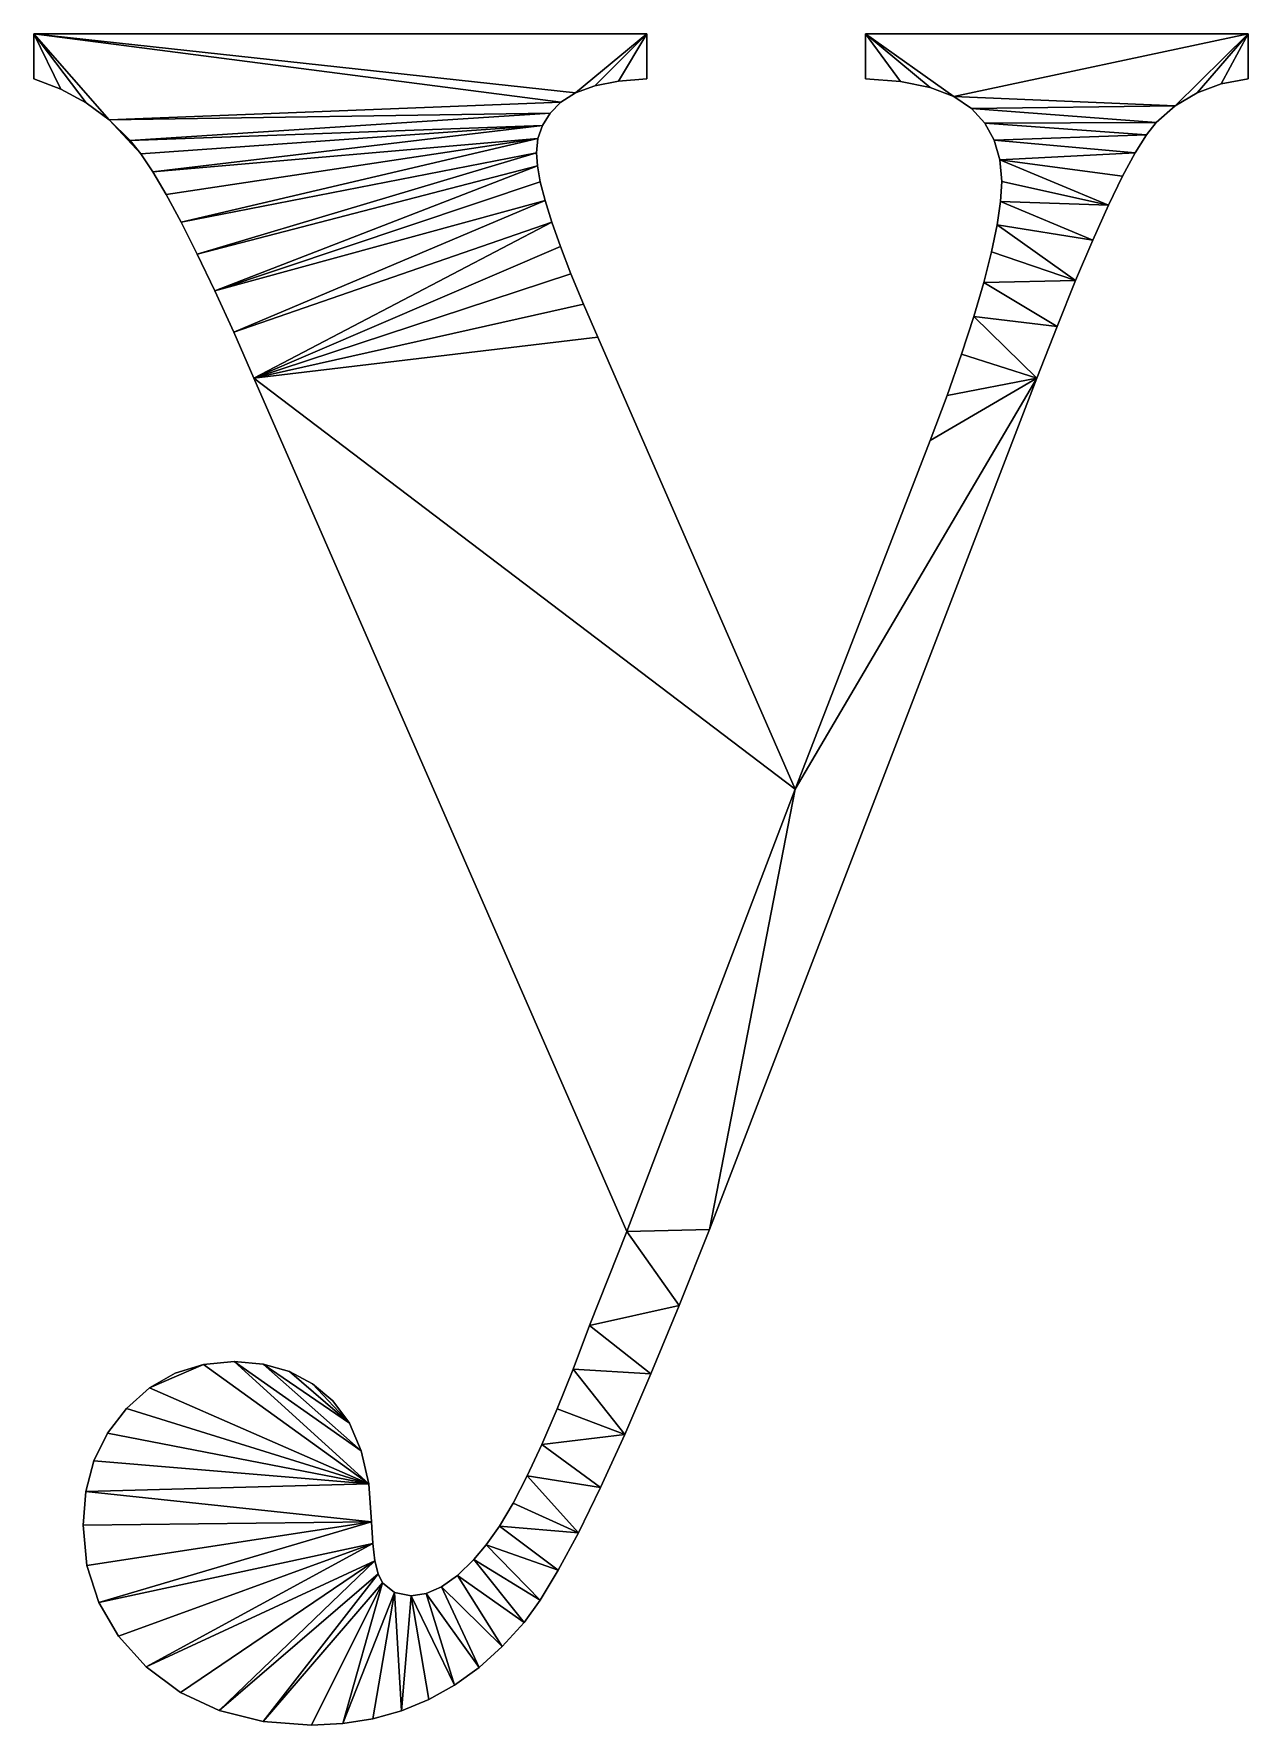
# Model space of a CAD drawing. Header units: metres. Extents: x 0.012 to 0.692, y -0.303 to 0.643.
import ezdxf

# ---------------------------------------------------------------- set-up
doc = ezdxf.new("R2010")
doc.units = ezdxf.units.M

msp = doc.modelspace()

# ---------------------------------------------------------------- meshes
at = {"layer": 'Armanisoft_0', "linetype": 'CONTINUOUS'}
mesh = msp.add_polyface(dxfattribs=at)
corners = [(0.053777, 0.595067), (0.06555, 0.583613), (0.071535, 0.576112), (0.011628, 0.643293), (0.040866, 0.60464), (0.026816, 0.612331), (0.011628, 0.61814), (0.306797, 0.604981), (0.314953, 0.610205), (0.300782, 0.59881), (0.296486, 0.59203), (0.078288, 0.566005), (0.293909, 0.584643), (0.094093, 0.537971), (0.085807, 0.553291), (0.29305, 0.576649), (0.103146, 0.520045), (0.293587, 0.569339), (0.112967, 0.499513), (0.297883, 0.549943), (0.123554, 0.476374), (0.301642, 0.537856), (0.134909, 0.450629), (0.053777, 0.595067, 0.229421), (0.071535, 0.576112, 0.229421), (0.06555, 0.583613, 0.229421), (0.011628, 0.643293, 0.229421), (0.040866, 0.60464, 0.229421), (0.026816, 0.612331, 0.229421), (0.011628, 0.61814, 0.229421), (0.306797, 0.604981, 0.229421), (0.314953, 0.610205, 0.229421), (0.300782, 0.59881, 0.229421), (0.296486, 0.59203, 0.229421), (0.078288, 0.566005, 0.229421), (0.293909, 0.584643, 0.229421), (0.085807, 0.553291, 0.229421), (0.094093, 0.537971, 0.229421), (0.29305, 0.576649, 0.229421), (0.103146, 0.520045, 0.229421), (0.293587, 0.569339, 0.229421), (0.112967, 0.499513, 0.229421), (0.297883, 0.549943, 0.229421), (0.123554, 0.476374, 0.229421), (0.301642, 0.537856, 0.229421), (0.134909, 0.450629, 0.229421), (0.123554, 0.476374), (0.134909, 0.450629), (0.134909, 0.450629, 0.229421), (0.123554, 0.476374, 0.229421), (0.112967, 0.499513), (0.112967, 0.499513, 0.229421), (0.103146, 0.520045), (0.103146, 0.520045, 0.229421), (0.094093, 0.537971), (0.094093, 0.537971, 0.229421), (0.085807, 0.553291), (0.085807, 0.553291, 0.229421), (0.078288, 0.566005), (0.078288, 0.566005, 0.229421), (0.071535, 0.576112), (0.071535, 0.576112, 0.229421), (0.06555, 0.583613), (0.06555, 0.583613, 0.229421), (0.053777, 0.595067), (0.053777, 0.595067, 0.229421), (0.040866, 0.60464), (0.040866, 0.60464, 0.229421), (0.026816, 0.612331), (0.026816, 0.612331, 0.229421), (0.011628, 0.61814), (0.011628, 0.61814, 0.229421), (0.011628, 0.643293), (0.011628, 0.643293, 0.229421), (0.354811, 0.643293), (0.354811, 0.643293, 0.229421)]
mesh.append_faces([[corners[k] for k in face] for face in [(0, 1, 2), (3, 0, 4), (3, 4, 5), (3, 5, 6), (7, 0, 3), (7, 3, 8), (9, 1, 0), (9, 0, 7), (10, 11, 2), (10, 2, 1), (12, 13, 14), (12, 14, 11), (15, 16, 13), (17, 18, 16), (19, 20, 18), (21, 22, 20), (23, 24, 25), (26, 27, 23), (26, 28, 27), (26, 29, 28), (30, 26, 23), (30, 31, 26), (32, 23, 25), (32, 30, 23), (33, 24, 34), (33, 25, 24), (35, 36, 37), (35, 34, 36), (38, 37, 39), (40, 39, 41), (42, 41, 43), (44, 43, 45), (46, 47, 48, 49), (50, 46, 49, 51), (52, 50, 51, 53), (54, 52, 53, 55), (56, 54, 55, 57), (58, 56, 57, 59), (60, 58, 59, 61), (62, 60, 61, 63), (64, 62, 63, 65), (66, 64, 65, 67), (68, 66, 67, 69), (70, 68, 69, 71), (72, 70, 71, 73), (74, 72, 73, 75)]])
mesh = msp.add_polyface(dxfattribs=at)
corners = [(0.33896, 0.616784), (0.354811, 0.643293), (0.354811, 0.61814), (0.325674, 0.614139), (0.314953, 0.610205), (0.011628, 0.643293), (0.296486, 0.59203), (0.06555, 0.583613), (0.300782, 0.59881), (0.293909, 0.584643), (0.078288, 0.566005), (0.29305, 0.576649), (0.094093, 0.537971), (0.293587, 0.569339), (0.103146, 0.520045), (0.295198, 0.560437), (0.112967, 0.499513), (0.297883, 0.549943), (0.301642, 0.537856), (0.123554, 0.476374), (0.306475, 0.524178), (0.134909, 0.450629), (0.312382, 0.508907), (0.319364, 0.492044), (0.327419, 0.473589), (0.437859, 0.220477), (0.325674, 0.614139, 0.229421), (0.33896, 0.616784, 0.229421), (0.354811, 0.643293, 0.229421), (0.314953, 0.610205, 0.229421), (0.011628, 0.643293, 0.229421), (0.296486, 0.59203, 0.229421), (0.300782, 0.59881, 0.229421), (0.06555, 0.583613, 0.229421), (0.293909, 0.584643, 0.229421), (0.078288, 0.566005, 0.229421), (0.29305, 0.576649, 0.229421), (0.094093, 0.537971, 0.229421), (0.293587, 0.569339, 0.229421), (0.103146, 0.520045, 0.229421), (0.295198, 0.560437, 0.229421), (0.112967, 0.499513, 0.229421), (0.297883, 0.549943, 0.229421), (0.301642, 0.537856, 0.229421), (0.123554, 0.476374, 0.229421), (0.306475, 0.524178, 0.229421), (0.134909, 0.450629, 0.229421), (0.312382, 0.508907, 0.229421), (0.319364, 0.492044, 0.229421), (0.327419, 0.473589, 0.229421), (0.437859, 0.220477, 0.229421), (0.33896, 0.616784), (0.354811, 0.61814), (0.354811, 0.61814, 0.229421), (0.33896, 0.616784, 0.229421), (0.325674, 0.614139), (0.325674, 0.614139, 0.229421), (0.314953, 0.610205), (0.314953, 0.610205, 0.229421), (0.306797, 0.604981), (0.306797, 0.604981, 0.229421), (0.300782, 0.59881), (0.300782, 0.59881, 0.229421), (0.296486, 0.59203), (0.296486, 0.59203, 0.229421), (0.293909, 0.584643), (0.293909, 0.584643, 0.229421), (0.29305, 0.576649), (0.29305, 0.576649, 0.229421), (0.293587, 0.569339), (0.293587, 0.569339, 0.229421), (0.295198, 0.560437), (0.295198, 0.560437, 0.229421), (0.297883, 0.549943), (0.297883, 0.549943, 0.229421), (0.301642, 0.537856), (0.301642, 0.537856, 0.229421), (0.306475, 0.524178), (0.306475, 0.524178, 0.229421), (0.312382, 0.508907), (0.312382, 0.508907, 0.229421), (0.319364, 0.492044), (0.319364, 0.492044, 0.229421), (0.327419, 0.473589), (0.327419, 0.473589, 0.229421)]
mesh.append_faces([[corners[k] for k in face] for face in [(0, 1, 2), (3, 1, 0), (4, 5, 1), (4, 1, 3), (6, 7, 8), (9, 10, 6), (11, 12, 9), (13, 14, 11), (15, 16, 13), (17, 16, 15), (18, 19, 17), (20, 21, 18), (22, 21, 20), (23, 21, 22), (24, 21, 23), (25, 21, 24), (26, 27, 28), (29, 28, 30), (29, 26, 28), (31, 32, 33), (34, 31, 35), (36, 34, 37), (38, 36, 39), (40, 38, 41), (42, 40, 41), (43, 42, 44), (45, 43, 46), (47, 45, 46), (48, 47, 46), (49, 48, 46), (50, 49, 46), (51, 52, 53, 54), (55, 51, 54, 56), (57, 55, 56, 58), (59, 57, 58, 60), (61, 59, 60, 62), (63, 61, 62, 64), (65, 63, 64, 66), (67, 65, 66, 68), (69, 67, 68, 70), (71, 69, 70, 72), (73, 71, 72, 74), (75, 73, 74, 76), (77, 75, 76, 78), (79, 77, 78, 80), (81, 79, 80, 82), (83, 81, 82, 84)]])
mesh = msp.add_polyface(dxfattribs=at)
corners = [(0.47722, 0.643293), (0.526693, 0.608248), (0.513433, 0.613267), (0.496942, 0.616564), (0.47722, 0.61814), (0.691576, 0.643293), (0.650759, 0.602984), (0.536722, 0.601509), (0.604565, 0.527896), (0.551051, 0.53636), (0.552924, 0.549496), (0.594974, 0.505295), (0.543557, 0.504119), (0.547928, 0.521234), (0.584551, 0.479539), (0.537937, 0.485015), (0.573296, 0.450629), (0.513582, 0.415763), (0.522949, 0.440837), (0.531067, 0.46392), (0.33896, 0.616784, 0.229421), (0.354811, 0.61814, 0.229421), (0.354811, 0.643293, 0.229421), (0.47722, 0.643293, 0.229421), (0.513433, 0.613267, 0.229421), (0.526693, 0.608248, 0.229421), (0.496942, 0.616564, 0.229421), (0.47722, 0.61814, 0.229421), (0.691576, 0.643293, 0.229421), (0.650759, 0.602984, 0.229421), (0.536722, 0.601509, 0.229421), (0.613322, 0.547341, 0.229421), (0.552497, 0.572821, 0.229421), (0.553549, 0.560643, 0.229421), (0.604565, 0.527896, 0.229421), (0.552924, 0.549496, 0.229421), (0.551051, 0.53636, 0.229421), (0.594974, 0.505295, 0.229421), (0.547928, 0.521234, 0.229421), (0.543557, 0.504119, 0.229421), (0.584551, 0.479539, 0.229421), (0.537937, 0.485015, 0.229421), (0.573296, 0.450629, 0.229421), (0.513582, 0.415763, 0.229421), (0.437859, 0.220477, 0.229421), (0.522949, 0.440837, 0.229421), (0.531067, 0.46392, 0.229421), (0.354811, 0.61814), (0.354811, 0.643293), (0.354811, 0.643293, 0.229421), (0.354811, 0.61814, 0.229421), (0.522949, 0.440837), (0.513582, 0.415763), (0.513582, 0.415763, 0.229421), (0.522949, 0.440837, 0.229421), (0.531067, 0.46392), (0.531067, 0.46392, 0.229421), (0.537937, 0.485015), (0.537937, 0.485015, 0.229421), (0.543557, 0.504119), (0.543557, 0.504119, 0.229421), (0.547928, 0.521234), (0.547928, 0.521234, 0.229421), (0.551051, 0.53636), (0.551051, 0.53636, 0.229421), (0.552924, 0.549496), (0.552924, 0.549496, 0.229421), (0.553549, 0.560643), (0.553549, 0.560643, 0.229421), (0.552497, 0.572821), (0.552497, 0.572821, 0.229421), (0.549342, 0.583692), (0.549342, 0.583692, 0.229421), (0.544084, 0.593254), (0.544084, 0.593254, 0.229421), (0.536722, 0.601509), (0.536722, 0.601509, 0.229421), (0.526693, 0.608248), (0.526693, 0.608248, 0.229421), (0.513433, 0.613267), (0.513433, 0.613267, 0.229421), (0.496942, 0.616564), (0.496942, 0.616564, 0.229421), (0.47722, 0.61814), (0.47722, 0.61814, 0.229421), (0.47722, 0.643293), (0.47722, 0.643293, 0.229421)]
mesh.append_faces([[corners[k] for k in face] for face in [(0, 1, 2), (0, 2, 3), (0, 3, 4), (5, 1, 0), (6, 7, 1), (8, 9, 10), (11, 12, 13), (11, 13, 9), (14, 15, 12), (16, 17, 18), (16, 18, 19), (16, 19, 15), (16, 15, 14), (20, 21, 22), (23, 24, 25), (23, 26, 24), (23, 27, 26), (28, 23, 25), (29, 25, 30), (31, 32, 33), (34, 35, 36), (37, 38, 39), (37, 36, 38), (40, 39, 41), (42, 43, 44), (42, 45, 43), (42, 46, 45), (42, 41, 46), (42, 40, 41), (47, 48, 49, 50), (51, 52, 53, 54), (55, 51, 54, 56), (57, 55, 56, 58), (59, 57, 58, 60), (61, 59, 60, 62), (63, 61, 62, 64), (65, 63, 64, 66), (67, 65, 66, 68), (69, 67, 68, 70), (71, 69, 70, 72), (73, 71, 72, 74), (75, 73, 74, 76), (77, 75, 76, 78), (79, 77, 78, 80), (81, 79, 80, 82), (83, 81, 82, 84), (85, 83, 84, 86)]])
mesh = msp.add_polyface(dxfattribs=at)
corners = [(0.676536, 0.615267), (0.691576, 0.643293), (0.691576, 0.61814), (0.66293, 0.610215), (0.650759, 0.602984), (0.526693, 0.608248), (0.640023, 0.593576), (0.544084, 0.593254), (0.536722, 0.601509), (0.634597, 0.586749), (0.549342, 0.583692), (0.628338, 0.576768), (0.552497, 0.572821), (0.621246, 0.563632), (0.613322, 0.547341), (0.552924, 0.549496), (0.553549, 0.560643), (0.604565, 0.527896), (0.594974, 0.505295), (0.551051, 0.53636), (0.584551, 0.479539), (0.543557, 0.504119), (0.676536, 0.615267, 0.229421), (0.691576, 0.61814, 0.229421), (0.691576, 0.643293, 0.229421), (0.66293, 0.610215, 0.229421), (0.650759, 0.602984, 0.229421), (0.526693, 0.608248, 0.229421), (0.640023, 0.593576, 0.229421), (0.536722, 0.601509, 0.229421), (0.544084, 0.593254, 0.229421), (0.634597, 0.586749, 0.229421), (0.549342, 0.583692, 0.229421), (0.628338, 0.576768, 0.229421), (0.552497, 0.572821, 0.229421), (0.621246, 0.563632, 0.229421), (0.613322, 0.547341, 0.229421), (0.553549, 0.560643, 0.229421), (0.552924, 0.549496, 0.229421), (0.604565, 0.527896, 0.229421), (0.594974, 0.505295, 0.229421), (0.551051, 0.53636, 0.229421), (0.584551, 0.479539, 0.229421), (0.543557, 0.504119, 0.229421), (0.691576, 0.643293), (0.47722, 0.643293), (0.47722, 0.643293, 0.229421), (0.691576, 0.643293, 0.229421), (0.691576, 0.61814), (0.691576, 0.61814, 0.229421), (0.676536, 0.615267), (0.676536, 0.615267, 0.229421), (0.66293, 0.610215), (0.66293, 0.610215, 0.229421), (0.650759, 0.602984), (0.650759, 0.602984, 0.229421), (0.640023, 0.593576), (0.640023, 0.593576, 0.229421), (0.634597, 0.586749), (0.634597, 0.586749, 0.229421), (0.628338, 0.576768), (0.628338, 0.576768, 0.229421), (0.621246, 0.563632), (0.621246, 0.563632, 0.229421), (0.613322, 0.547341), (0.613322, 0.547341, 0.229421), (0.604565, 0.527896), (0.604565, 0.527896, 0.229421), (0.594974, 0.505295), (0.594974, 0.505295, 0.229421), (0.584551, 0.479539), (0.584551, 0.479539, 0.229421), (0.573296, 0.450629), (0.573296, 0.450629, 0.229421)]
mesh.append_faces([[corners[k] for k in face] for face in [(0, 1, 2), (3, 1, 0), (4, 5, 1), (4, 1, 3), (6, 7, 8), (6, 8, 4), (9, 10, 7), (9, 7, 6), (11, 12, 10), (11, 10, 9), (13, 12, 11), (14, 15, 16), (14, 16, 12), (14, 12, 13), (17, 15, 14), (18, 19, 17), (20, 21, 18), (22, 23, 24), (25, 22, 24), (26, 24, 27), (26, 25, 24), (28, 29, 30), (28, 26, 29), (31, 30, 32), (31, 28, 30), (33, 32, 34), (33, 31, 32), (35, 33, 34), (36, 37, 38), (36, 35, 34), (39, 36, 38), (40, 39, 41), (42, 40, 43), (44, 45, 46, 47), (48, 44, 47, 49), (50, 48, 49, 51), (52, 50, 51, 53), (54, 52, 53, 55), (56, 54, 55, 57), (58, 56, 57, 59), (60, 58, 59, 61), (62, 60, 61, 63), (64, 62, 63, 65), (66, 64, 65, 67), (68, 66, 67, 69), (70, 68, 69, 71), (72, 70, 71, 73)]])
mesh = msp.add_polyface(dxfattribs=at)
corners = [(0.437859, 0.220477), (0.343612, -0.026963), (0.134909, 0.450629), (0.573296, 0.450629), (0.513582, 0.415763), (0.38995, -0.025915), (0.372988, -0.068451), (0.106584, -0.101484), (0.076491, -0.114575), (0.090826, -0.106393), (0.188296, -0.134352), (0.140101, -0.101223), (0.154766, -0.105351), (0.167758, -0.11223), (0.179078, -0.121861), (0.194983, -0.149811), (0.123764, -0.099848), (0.199138, -0.168237), (0.313552, -0.104142), (0.357165, -0.106688), (0.342482, -0.140627), (0.322713, -0.079586), (0.437859, 0.220477, 0.229421), (0.134909, 0.450629, 0.229421), (0.343612, -0.026963, 0.229421), (0.38995, -0.025915, 0.229421), (0.372988, -0.068451, 0.229421), (0.106584, -0.101484, 0.229421), (0.090826, -0.106393, 0.229421), (0.076491, -0.114575, 0.229421), (0.188296, -0.134352, 0.229421), (0.154766, -0.105351, 0.229421), (0.140101, -0.101223, 0.229421), (0.167758, -0.11223, 0.229421), (0.179078, -0.121861, 0.229421), (0.194983, -0.149811, 0.229421), (0.123764, -0.099848, 0.229421), (0.199138, -0.168237, 0.229421), (0.313552, -0.104142, 0.229421), (0.342482, -0.140627, 0.229421), (0.357165, -0.106688, 0.229421), (0.322713, -0.079586, 0.229421), (0.573296, 0.450629, 0.229421), (0.134909, 0.450629), (0.343612, -0.026963), (0.343612, -0.026963, 0.229421), (0.134909, 0.450629, 0.229421), (0.437859, 0.220477), (0.327419, 0.473589), (0.327419, 0.473589, 0.229421), (0.437859, 0.220477, 0.229421), (0.513582, 0.415763), (0.513582, 0.415763, 0.229421), (0.38995, -0.025915), (0.573296, 0.450629), (0.573296, 0.450629, 0.229421), (0.38995, -0.025915, 0.229421), (0.372988, -0.068451), (0.372988, -0.068451, 0.229421), (0.357165, -0.106688), (0.357165, -0.106688, 0.229421), (0.342482, -0.140627), (0.342482, -0.140627, 0.229421), (0.076491, -0.114575), (0.063578, -0.12603), (0.063578, -0.12603, 0.229421), (0.076491, -0.114575, 0.229421), (0.090826, -0.106393), (0.090826, -0.106393, 0.229421), (0.106584, -0.101484), (0.106584, -0.101484, 0.229421), (0.123764, -0.099848), (0.123764, -0.099848, 0.229421), (0.140101, -0.101223), (0.140101, -0.101223, 0.229421), (0.154766, -0.105351), (0.154766, -0.105351, 0.229421), (0.167758, -0.11223), (0.167758, -0.11223, 0.229421), (0.179078, -0.121861), (0.179078, -0.121861, 0.229421), (0.313552, -0.104142), (0.304695, -0.126364), (0.304695, -0.126364, 0.229421), (0.313552, -0.104142, 0.229421), (0.322713, -0.079586), (0.322713, -0.079586, 0.229421)]
mesh.append_faces([[corners[k] for k in face] for face in [(0, 1, 2), (3, 0, 4), (5, 1, 0), (6, 1, 5), (7, 8, 9), (10, 11, 12), (10, 12, 13), (10, 13, 14), (15, 16, 11), (17, 7, 16), (18, 19, 20), (21, 1, 6), (21, 6, 19), (21, 19, 18), (0, 3, 5), (22, 23, 24), (25, 22, 24), (26, 25, 24), (27, 28, 29), (30, 31, 32), (30, 33, 31), (30, 34, 33), (35, 32, 36), (37, 36, 27), (38, 39, 40), (41, 26, 24), (41, 40, 26), (41, 38, 40), (22, 25, 42), (43, 44, 45, 46), (47, 48, 49, 50), (51, 47, 50, 52), (53, 54, 55, 56), (57, 53, 56, 58), (59, 57, 58, 60), (61, 59, 60, 62), (63, 64, 65, 66), (67, 63, 66, 68), (69, 67, 68, 70), (71, 69, 70, 72), (73, 71, 72, 74), (75, 73, 74, 76), (77, 75, 76, 78), (79, 77, 78, 80), (81, 82, 83, 84), (85, 81, 84, 86), (44, 85, 86, 45)]])
mesh = msp.add_polyface(dxfattribs=at)
corners = [(0.194983, -0.149811), (0.140101, -0.101223), (0.188296, -0.134352), (0.199138, -0.168237), (0.040701, -0.172647), (0.045277, -0.155476), (0.052902, -0.139937), (0.063578, -0.12603), (0.076491, -0.114575), (0.106584, -0.101484), (0.123764, -0.099848), (0.200762, -0.18963), (0.039176, -0.191449), (0.279949, -0.179019), (0.316536, -0.19561), (0.272309, -0.191901), (0.287893, -0.163802), (0.328939, -0.170268), (0.296142, -0.146251), (0.342482, -0.140627), (0.304695, -0.126364), (0.313552, -0.104142), (0.194983, -0.149811, 0.229421), (0.188296, -0.134352, 0.229421), (0.140101, -0.101223, 0.229421), (0.199138, -0.168237, 0.229421), (0.045277, -0.155476, 0.229421), (0.040701, -0.172647, 0.229421), (0.052902, -0.139937, 0.229421), (0.063578, -0.12603, 0.229421), (0.076491, -0.114575, 0.229421), (0.106584, -0.101484, 0.229421), (0.123764, -0.099848, 0.229421), (0.200762, -0.18963, 0.229421), (0.039176, -0.191449, 0.229421), (0.279949, -0.179019, 0.229421), (0.272309, -0.191901, 0.229421), (0.316536, -0.19561, 0.229421), (0.287893, -0.163802, 0.229421), (0.328939, -0.170268, 0.229421), (0.296142, -0.146251, 0.229421), (0.342482, -0.140627, 0.229421), (0.304695, -0.126364, 0.229421), (0.313552, -0.104142, 0.229421), (0.328939, -0.170268), (0.342482, -0.140627), (0.342482, -0.140627, 0.229421), (0.328939, -0.170268, 0.229421), (0.316536, -0.19561), (0.316536, -0.19561, 0.229421), (0.040701, -0.172647), (0.039176, -0.191449), (0.039176, -0.191449, 0.229421), (0.040701, -0.172647, 0.229421), (0.045277, -0.155476), (0.045277, -0.155476, 0.229421), (0.052902, -0.139937), (0.052902, -0.139937, 0.229421), (0.063578, -0.12603), (0.063578, -0.12603, 0.229421), (0.188296, -0.134352), (0.179078, -0.121861), (0.179078, -0.121861, 0.229421), (0.188296, -0.134352, 0.229421), (0.194983, -0.149811), (0.194983, -0.149811, 0.229421), (0.199138, -0.168237), (0.199138, -0.168237, 0.229421), (0.200762, -0.18963), (0.200762, -0.18963, 0.229421), (0.279949, -0.179019), (0.272309, -0.191901), (0.272309, -0.191901, 0.229421), (0.279949, -0.179019, 0.229421), (0.287893, -0.163802), (0.287893, -0.163802, 0.229421), (0.296142, -0.146251), (0.296142, -0.146251, 0.229421), (0.304695, -0.126364), (0.304695, -0.126364, 0.229421)]
mesh.append_faces([[corners[k] for k in face] for face in [(0, 1, 2), (3, 4, 5), (3, 5, 6), (3, 6, 7), (3, 7, 8), (3, 8, 9), (3, 10, 0), (11, 12, 4), (11, 4, 3), (13, 14, 15), (16, 17, 14), (16, 14, 13), (18, 19, 17), (18, 17, 16), (20, 19, 18), (21, 19, 20), (22, 23, 24), (25, 26, 27), (25, 28, 26), (25, 29, 28), (25, 30, 29), (25, 31, 30), (25, 22, 32), (33, 27, 34), (33, 25, 27), (35, 36, 37), (38, 37, 39), (38, 35, 37), (40, 39, 41), (40, 38, 39), (42, 40, 41), (43, 42, 41), (44, 45, 46, 47), (48, 44, 47, 49), (50, 51, 52, 53), (54, 50, 53, 55), (56, 54, 55, 57), (58, 56, 57, 59), (60, 61, 62, 63), (64, 60, 63, 65), (66, 64, 65, 67), (68, 66, 67, 69), (70, 71, 72, 73), (74, 70, 73, 75), (76, 74, 75, 77), (78, 76, 77, 79)]])
mesh = msp.add_polyface(dxfattribs=at)
corners = [(0.200762, -0.18963), (0.048036, -0.234671), (0.041391, -0.213948), (0.039176, -0.191449), (0.201408, -0.201666), (0.074615, -0.270789), (0.05911, -0.253618), (0.20264, -0.211345), (0.115475, -0.295212), (0.093689, -0.285036), (0.204457, -0.218667), (0.139971, -0.301318), (0.206859, -0.223633), (0.184696, -0.302455), (0.167178, -0.303354), (0.213608, -0.229117), (0.201459, -0.299759), (0.200762, -0.18963, 0.229421), (0.041391, -0.213948, 0.229421), (0.048036, -0.234671, 0.229421), (0.039176, -0.191449, 0.229421), (0.201408, -0.201666, 0.229421), (0.05911, -0.253618, 0.229421), (0.074615, -0.270789, 0.229421), (0.20264, -0.211345, 0.229421), (0.093689, -0.285036, 0.229421), (0.115475, -0.295212, 0.229421), (0.204457, -0.218667, 0.229421), (0.139971, -0.301318, 0.229421), (0.206859, -0.223633, 0.229421), (0.167178, -0.303354, 0.229421), (0.184696, -0.302455, 0.229421), (0.213608, -0.229117, 0.229421), (0.201459, -0.299759, 0.229421), (0.201459, -0.299759), (0.217466, -0.295267), (0.217466, -0.295267, 0.229421), (0.201459, -0.299759, 0.229421), (0.184696, -0.302455), (0.184696, -0.302455, 0.229421), (0.167178, -0.303354), (0.167178, -0.303354, 0.229421), (0.139971, -0.301318), (0.139971, -0.301318, 0.229421), (0.115475, -0.295212), (0.115475, -0.295212, 0.229421), (0.093689, -0.285036), (0.093689, -0.285036, 0.229421), (0.074615, -0.270789), (0.074615, -0.270789, 0.229421), (0.05911, -0.253618), (0.05911, -0.253618, 0.229421), (0.048036, -0.234671), (0.048036, -0.234671, 0.229421), (0.041391, -0.213948), (0.041391, -0.213948, 0.229421), (0.039176, -0.191449), (0.039176, -0.191449, 0.229421), (0.201408, -0.201666), (0.200762, -0.18963), (0.200762, -0.18963, 0.229421), (0.201408, -0.201666, 0.229421), (0.20264, -0.211345), (0.20264, -0.211345, 0.229421), (0.204457, -0.218667), (0.204457, -0.218667, 0.229421), (0.206859, -0.223633), (0.206859, -0.223633, 0.229421), (0.213608, -0.229117), (0.213608, -0.229117, 0.229421)]
mesh.append_faces([[corners[k] for k in face] for face in [(0, 1, 2), (0, 2, 3), (4, 5, 6), (4, 6, 1), (4, 1, 0), (7, 8, 9), (7, 9, 5), (7, 5, 4), (10, 11, 8), (10, 8, 7), (12, 13, 14), (12, 14, 11), (12, 11, 10), (15, 16, 13), (15, 13, 12), (17, 18, 19), (17, 20, 18), (21, 22, 23), (21, 19, 22), (21, 17, 19), (24, 25, 26), (24, 23, 25), (24, 21, 23), (27, 26, 28), (27, 24, 26), (29, 30, 31), (29, 28, 30), (29, 27, 28), (32, 31, 33), (32, 29, 31), (34, 35, 36, 37), (38, 34, 37, 39), (40, 38, 39, 41), (42, 40, 41, 43), (44, 42, 43, 45), (46, 44, 45, 47), (48, 46, 47, 49), (50, 48, 49, 51), (52, 50, 51, 53), (54, 52, 53, 55), (56, 54, 55, 57), (58, 59, 60, 61), (62, 58, 61, 63), (64, 62, 63, 65), (66, 64, 65, 67), (68, 66, 67, 69)]])
mesh = msp.add_polyface(dxfattribs=at)
corners = [(0.213608, -0.229117), (0.217466, -0.295267), (0.201459, -0.299759), (0.222826, -0.230945), (0.247213, -0.28089), (0.232717, -0.288977), (0.231251, -0.229677), (0.260953, -0.271005), (0.239911, -0.225874), (0.273938, -0.259324), (0.248808, -0.219535), (0.286167, -0.245846), (0.257942, -0.21066), (0.29515, -0.233399), (0.264973, -0.202448), (0.305273, -0.216654), (0.272309, -0.191901), (0.316536, -0.19561), (0.213608, -0.229117, 0.229421), (0.201459, -0.299759, 0.229421), (0.217466, -0.295267, 0.229421), (0.222826, -0.230945, 0.229421), (0.232717, -0.288977, 0.229421), (0.247213, -0.28089, 0.229421), (0.231251, -0.229677, 0.229421), (0.260953, -0.271005, 0.229421), (0.239911, -0.225874, 0.229421), (0.273938, -0.259324, 0.229421), (0.248808, -0.219535, 0.229421), (0.286167, -0.245846, 0.229421), (0.257942, -0.21066, 0.229421), (0.29515, -0.233399, 0.229421), (0.264973, -0.202448, 0.229421), (0.305273, -0.216654, 0.229421), (0.272309, -0.191901, 0.229421), (0.316536, -0.19561, 0.229421), (0.305273, -0.216654), (0.316536, -0.19561), (0.316536, -0.19561, 0.229421), (0.305273, -0.216654, 0.229421), (0.29515, -0.233399), (0.29515, -0.233399, 0.229421), (0.286167, -0.245846), (0.286167, -0.245846, 0.229421), (0.273938, -0.259324), (0.273938, -0.259324, 0.229421), (0.260953, -0.271005), (0.260953, -0.271005, 0.229421), (0.247213, -0.28089), (0.247213, -0.28089, 0.229421), (0.232717, -0.288977), (0.232717, -0.288977, 0.229421), (0.217466, -0.295267), (0.217466, -0.295267, 0.229421), (0.222826, -0.230945), (0.213608, -0.229117), (0.213608, -0.229117, 0.229421), (0.222826, -0.230945, 0.229421), (0.231251, -0.229677), (0.231251, -0.229677, 0.229421), (0.239911, -0.225874), (0.239911, -0.225874, 0.229421), (0.248808, -0.219535), (0.248808, -0.219535, 0.229421), (0.257942, -0.21066), (0.257942, -0.21066, 0.229421), (0.264973, -0.202448), (0.264973, -0.202448, 0.229421), (0.272309, -0.191901), (0.272309, -0.191901, 0.229421)]
mesh.append_faces([[corners[k] for k in face] for face in [(0, 1, 2), (3, 4, 5), (3, 5, 1), (3, 1, 0), (6, 7, 4), (6, 4, 3), (8, 9, 7), (8, 7, 6), (10, 11, 9), (10, 9, 8), (12, 13, 11), (12, 11, 10), (14, 15, 13), (14, 13, 12), (16, 17, 15), (16, 15, 14), (18, 19, 20), (21, 22, 23), (21, 20, 22), (21, 18, 20), (24, 23, 25), (24, 21, 23), (26, 25, 27), (26, 24, 25), (28, 27, 29), (28, 26, 27), (30, 29, 31), (30, 28, 29), (32, 31, 33), (32, 30, 31), (34, 33, 35), (34, 32, 33), (36, 37, 38, 39), (40, 36, 39, 41), (42, 40, 41, 43), (44, 42, 43, 45), (46, 44, 45, 47), (48, 46, 47, 49), (50, 48, 49, 51), (52, 50, 51, 53), (54, 55, 56, 57), (58, 54, 57, 59), (60, 58, 59, 61), (62, 60, 61, 63), (64, 62, 63, 65), (66, 64, 65, 67), (68, 66, 67, 69)]])

doc.saveas('drawing.dxf')
